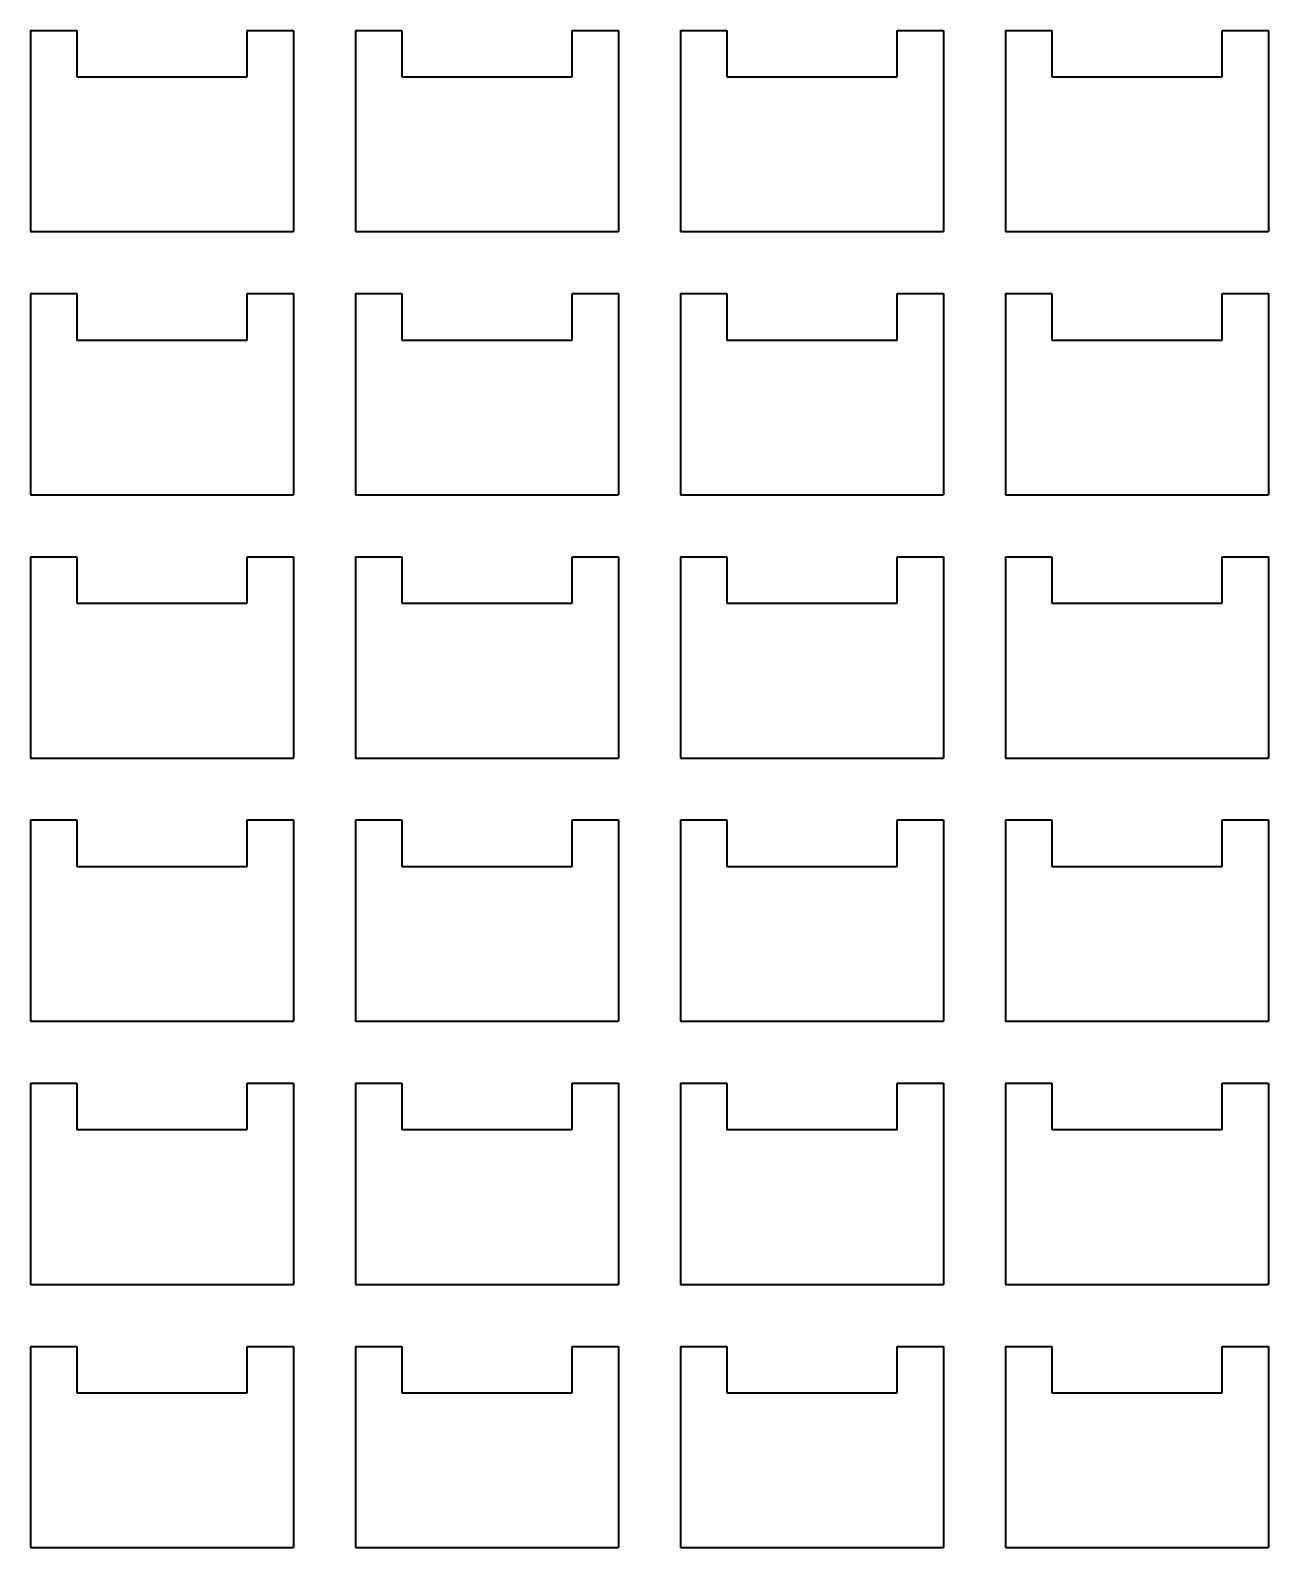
# Model space of a CAD drawing. Header units: inches. Extents: x 162 to 453, y 302 to 493.
# Drawn here: x 369.5 to 449.5, y 302.5 to 400.5 of the extents above; entities that cross this region are included whole.
import ezdxf

# ---------------------------------------------------------------- set-up
doc = ezdxf.new("R2010")
doc.units = ezdxf.units.IN
doc.header["$MEASUREMENT"] = 0

# ---------------------------------------------------------------- blocks, each defined once
blk = doc.blocks.new('block 311')
at = {"color": 7, "lineweight": 35}
blk.add_lwpolyline([(369.5, 400.5), (372.5, 400.5)], dxfattribs=at)
blk = doc.blocks.new('block 312')
at = {"color": 7, "lineweight": 35}
blk.add_lwpolyline([(369.5, 400.5), (369.5, 387.5)], dxfattribs=at)
blk = doc.blocks.new('block 313')
at = {"color": 7, "lineweight": 35}
blk.add_lwpolyline([(369.5, 387.5), (386.5, 387.5)], dxfattribs=at)
blk = doc.blocks.new('block 314')
at = {"color": 7, "lineweight": 35}
blk.add_lwpolyline([(386.5, 400.5), (386.5, 387.5)], dxfattribs=at)
blk = doc.blocks.new('block 315')
at = {"color": 7, "lineweight": 35}
blk.add_lwpolyline([(372.5, 400.5), (372.5, 397.5)], dxfattribs=at)
blk = doc.blocks.new('block 316')
at = {"color": 7, "lineweight": 35}
blk.add_lwpolyline([(372.5, 397.5), (383.5, 397.5)], dxfattribs=at)
blk = doc.blocks.new('block 317')
at = {"color": 7, "lineweight": 35}
blk.add_lwpolyline([(383.5, 397.5), (383.5, 400.5)], dxfattribs=at)
blk = doc.blocks.new('block 318')
at = {"color": 7, "lineweight": 35}
blk.add_lwpolyline([(383.5, 400.5), (386.5, 400.5)], dxfattribs=at)
blk = doc.blocks.new('block 319')
at = {"color": 7, "lineweight": 35}
blk.add_lwpolyline([(369.5, 383.5), (372.5, 383.5)], dxfattribs=at)
blk = doc.blocks.new('block 320')
at = {"color": 7, "lineweight": 35}
blk.add_lwpolyline([(369.5, 383.5), (369.5, 370.5)], dxfattribs=at)
blk = doc.blocks.new('block 321')
at = {"color": 7, "lineweight": 35}
blk.add_lwpolyline([(369.5, 370.5), (386.5, 370.5)], dxfattribs=at)
blk = doc.blocks.new('block 322')
at = {"color": 7, "lineweight": 35}
blk.add_lwpolyline([(386.5, 383.5), (386.5, 370.5)], dxfattribs=at)
blk = doc.blocks.new('block 323')
at = {"color": 7, "lineweight": 35}
blk.add_lwpolyline([(372.5, 383.5), (372.5, 380.5)], dxfattribs=at)
blk = doc.blocks.new('block 324')
at = {"color": 7, "lineweight": 35}
blk.add_lwpolyline([(372.5, 380.5), (383.5, 380.5)], dxfattribs=at)
blk = doc.blocks.new('block 325')
at = {"color": 7, "lineweight": 35}
blk.add_lwpolyline([(383.5, 380.5), (383.5, 383.5)], dxfattribs=at)
blk = doc.blocks.new('block 326')
at = {"color": 7, "lineweight": 35}
blk.add_lwpolyline([(383.5, 383.5), (386.5, 383.5)], dxfattribs=at)
blk = doc.blocks.new('block 327')
at = {"color": 7, "lineweight": 35}
blk.add_lwpolyline([(369.5, 366.5), (372.5, 366.5)], dxfattribs=at)
blk = doc.blocks.new('block 328')
at = {"color": 7, "lineweight": 35}
blk.add_lwpolyline([(369.5, 366.5), (369.5, 353.5)], dxfattribs=at)
blk = doc.blocks.new('block 329')
at = {"color": 7, "lineweight": 35}
blk.add_lwpolyline([(369.5, 353.5), (386.5, 353.5)], dxfattribs=at)
blk = doc.blocks.new('block 330')
at = {"color": 7, "lineweight": 35}
blk.add_lwpolyline([(386.5, 366.5), (386.5, 353.5)], dxfattribs=at)
blk = doc.blocks.new('block 331')
at = {"color": 7, "lineweight": 35}
blk.add_lwpolyline([(372.5, 366.5), (372.5, 363.5)], dxfattribs=at)
blk = doc.blocks.new('block 332')
at = {"color": 7, "lineweight": 35}
blk.add_lwpolyline([(372.5, 363.5), (383.5, 363.5)], dxfattribs=at)
blk = doc.blocks.new('block 333')
at = {"color": 7, "lineweight": 35}
blk.add_lwpolyline([(383.5, 363.5), (383.5, 366.5)], dxfattribs=at)
blk = doc.blocks.new('block 334')
at = {"color": 7, "lineweight": 35}
blk.add_lwpolyline([(383.5, 366.5), (386.5, 366.5)], dxfattribs=at)
blk = doc.blocks.new('block 335')
at = {"color": 7, "lineweight": 35}
blk.add_lwpolyline([(369.5, 349.5), (372.5, 349.5)], dxfattribs=at)
blk = doc.blocks.new('block 336')
at = {"color": 7, "lineweight": 35}
blk.add_lwpolyline([(369.5, 349.5), (369.5, 336.5)], dxfattribs=at)
blk = doc.blocks.new('block 337')
at = {"color": 7, "lineweight": 35}
blk.add_lwpolyline([(369.5, 336.5), (386.5, 336.5)], dxfattribs=at)
blk = doc.blocks.new('block 338')
at = {"color": 7, "lineweight": 35}
blk.add_lwpolyline([(386.5, 349.5), (386.5, 336.5)], dxfattribs=at)
blk = doc.blocks.new('block 339')
at = {"color": 7, "lineweight": 35}
blk.add_lwpolyline([(372.5, 349.5), (372.5, 346.5)], dxfattribs=at)
blk = doc.blocks.new('block 340')
at = {"color": 7, "lineweight": 35}
blk.add_lwpolyline([(372.5, 346.5), (383.5, 346.5)], dxfattribs=at)
blk = doc.blocks.new('block 341')
at = {"color": 7, "lineweight": 35}
blk.add_lwpolyline([(383.5, 346.5), (383.5, 349.5)], dxfattribs=at)
blk = doc.blocks.new('block 342')
at = {"color": 7, "lineweight": 35}
blk.add_lwpolyline([(383.5, 349.5), (386.5, 349.5)], dxfattribs=at)
blk = doc.blocks.new('block 343')
at = {"color": 7, "lineweight": 35}
blk.add_lwpolyline([(369.5, 332.5), (372.5, 332.5)], dxfattribs=at)
blk = doc.blocks.new('block 344')
at = {"color": 7, "lineweight": 35}
blk.add_lwpolyline([(369.5, 332.5), (369.5, 319.5)], dxfattribs=at)
blk = doc.blocks.new('block 345')
at = {"color": 7, "lineweight": 35}
blk.add_lwpolyline([(369.5, 319.5), (386.5, 319.5)], dxfattribs=at)
blk = doc.blocks.new('block 346')
at = {"color": 7, "lineweight": 35}
blk.add_lwpolyline([(386.5, 332.5), (386.5, 319.5)], dxfattribs=at)
blk = doc.blocks.new('block 347')
at = {"color": 7, "lineweight": 35}
blk.add_lwpolyline([(372.5, 332.5), (372.5, 329.5)], dxfattribs=at)
blk = doc.blocks.new('block 348')
at = {"color": 7, "lineweight": 35}
blk.add_lwpolyline([(372.5, 329.5), (383.5, 329.5)], dxfattribs=at)
blk = doc.blocks.new('block 349')
at = {"color": 7, "lineweight": 35}
blk.add_lwpolyline([(383.5, 329.5), (383.5, 332.5)], dxfattribs=at)
blk = doc.blocks.new('block 350')
at = {"color": 7, "lineweight": 35}
blk.add_lwpolyline([(383.5, 332.5), (386.5, 332.5)], dxfattribs=at)
blk = doc.blocks.new('block 351')
at = {"color": 7, "lineweight": 35}
blk.add_lwpolyline([(369.5, 315.5), (372.5, 315.5)], dxfattribs=at)
blk = doc.blocks.new('block 352')
at = {"color": 7, "lineweight": 35}
blk.add_lwpolyline([(369.5, 315.5), (369.5, 302.5)], dxfattribs=at)
blk = doc.blocks.new('block 353')
at = {"color": 7, "lineweight": 35}
blk.add_lwpolyline([(369.5, 302.5), (386.5, 302.5)], dxfattribs=at)
blk = doc.blocks.new('block 354')
at = {"color": 7, "lineweight": 35}
blk.add_lwpolyline([(386.5, 315.5), (386.5, 302.5)], dxfattribs=at)
blk = doc.blocks.new('block 355')
at = {"color": 7, "lineweight": 35}
blk.add_lwpolyline([(372.5, 315.5), (372.5, 312.5)], dxfattribs=at)
blk = doc.blocks.new('block 356')
at = {"color": 7, "lineweight": 35}
blk.add_lwpolyline([(372.5, 312.5), (383.5, 312.5)], dxfattribs=at)
blk = doc.blocks.new('block 357')
at = {"color": 7, "lineweight": 35}
blk.add_lwpolyline([(383.5, 312.5), (383.5, 315.5)], dxfattribs=at)
blk = doc.blocks.new('block 358')
at = {"color": 7, "lineweight": 35}
blk.add_lwpolyline([(383.5, 315.5), (386.5, 315.5)], dxfattribs=at)
blk = doc.blocks.new('block 383')
at = {"color": 7, "lineweight": 35}
blk.add_lwpolyline([(390.5, 400.5), (393.5, 400.5)], dxfattribs=at)
blk = doc.blocks.new('block 384')
at = {"color": 7, "lineweight": 35}
blk.add_lwpolyline([(390.5, 400.5), (390.5, 387.5)], dxfattribs=at)
blk = doc.blocks.new('block 385')
at = {"color": 7, "lineweight": 35}
blk.add_lwpolyline([(390.5, 387.5), (407.5, 387.5)], dxfattribs=at)
blk = doc.blocks.new('block 386')
at = {"color": 7, "lineweight": 35}
blk.add_lwpolyline([(407.5, 400.5), (407.5, 387.5)], dxfattribs=at)
blk = doc.blocks.new('block 387')
at = {"color": 7, "lineweight": 35}
blk.add_lwpolyline([(393.5, 400.5), (393.5, 397.5)], dxfattribs=at)
blk = doc.blocks.new('block 388')
at = {"color": 7, "lineweight": 35}
blk.add_lwpolyline([(393.5, 397.5), (404.5, 397.5)], dxfattribs=at)
blk = doc.blocks.new('block 389')
at = {"color": 7, "lineweight": 35}
blk.add_lwpolyline([(404.5, 397.5), (404.5, 400.5)], dxfattribs=at)
blk = doc.blocks.new('block 390')
at = {"color": 7, "lineweight": 35}
blk.add_lwpolyline([(404.5, 400.5), (407.5, 400.5)], dxfattribs=at)
blk = doc.blocks.new('block 391')
at = {"color": 7, "lineweight": 35}
blk.add_lwpolyline([(390.5, 383.5), (393.5, 383.5)], dxfattribs=at)
blk = doc.blocks.new('block 392')
at = {"color": 7, "lineweight": 35}
blk.add_lwpolyline([(390.5, 383.5), (390.5, 370.5)], dxfattribs=at)
blk = doc.blocks.new('block 393')
at = {"color": 7, "lineweight": 35}
blk.add_lwpolyline([(390.5, 370.5), (407.5, 370.5)], dxfattribs=at)
blk = doc.blocks.new('block 394')
at = {"color": 7, "lineweight": 35}
blk.add_lwpolyline([(407.5, 383.5), (407.5, 370.5)], dxfattribs=at)
blk = doc.blocks.new('block 395')
at = {"color": 7, "lineweight": 35}
blk.add_lwpolyline([(393.5, 383.5), (393.5, 380.5)], dxfattribs=at)
blk = doc.blocks.new('block 396')
at = {"color": 7, "lineweight": 35}
blk.add_lwpolyline([(393.5, 380.5), (404.5, 380.5)], dxfattribs=at)
blk = doc.blocks.new('block 397')
at = {"color": 7, "lineweight": 35}
blk.add_lwpolyline([(404.5, 380.5), (404.5, 383.5)], dxfattribs=at)
blk = doc.blocks.new('block 398')
at = {"color": 7, "lineweight": 35}
blk.add_lwpolyline([(404.5, 383.5), (407.5, 383.5)], dxfattribs=at)
blk = doc.blocks.new('block 399')
at = {"color": 7, "lineweight": 35}
blk.add_lwpolyline([(390.5, 366.5), (393.5, 366.5)], dxfattribs=at)
blk = doc.blocks.new('block 400')
at = {"color": 7, "lineweight": 35}
blk.add_lwpolyline([(390.5, 366.5), (390.5, 353.5)], dxfattribs=at)
blk = doc.blocks.new('block 401')
at = {"color": 7, "lineweight": 35}
blk.add_lwpolyline([(390.5, 353.5), (407.5, 353.5)], dxfattribs=at)
blk = doc.blocks.new('block 402')
at = {"color": 7, "lineweight": 35}
blk.add_lwpolyline([(407.5, 366.5), (407.5, 353.5)], dxfattribs=at)
blk = doc.blocks.new('block 403')
at = {"color": 7, "lineweight": 35}
blk.add_lwpolyline([(393.5, 366.5), (393.5, 363.5)], dxfattribs=at)
blk = doc.blocks.new('block 404')
at = {"color": 7, "lineweight": 35}
blk.add_lwpolyline([(393.5, 363.5), (404.5, 363.5)], dxfattribs=at)
blk = doc.blocks.new('block 405')
at = {"color": 7, "lineweight": 35}
blk.add_lwpolyline([(404.5, 363.5), (404.5, 366.5)], dxfattribs=at)
blk = doc.blocks.new('block 406')
at = {"color": 7, "lineweight": 35}
blk.add_lwpolyline([(404.5, 366.5), (407.5, 366.5)], dxfattribs=at)
blk = doc.blocks.new('block 407')
at = {"color": 7, "lineweight": 35}
blk.add_lwpolyline([(390.5, 349.5), (393.5, 349.5)], dxfattribs=at)
blk = doc.blocks.new('block 408')
at = {"color": 7, "lineweight": 35}
blk.add_lwpolyline([(390.5, 349.5), (390.5, 336.5)], dxfattribs=at)
blk = doc.blocks.new('block 409')
at = {"color": 7, "lineweight": 35}
blk.add_lwpolyline([(390.5, 336.5), (407.5, 336.5)], dxfattribs=at)
blk = doc.blocks.new('block 410')
at = {"color": 7, "lineweight": 35}
blk.add_lwpolyline([(407.5, 349.5), (407.5, 336.5)], dxfattribs=at)
blk = doc.blocks.new('block 411')
at = {"color": 7, "lineweight": 35}
blk.add_lwpolyline([(393.5, 349.5), (393.5, 346.5)], dxfattribs=at)
blk = doc.blocks.new('block 412')
at = {"color": 7, "lineweight": 35}
blk.add_lwpolyline([(393.5, 346.5), (404.5, 346.5)], dxfattribs=at)
blk = doc.blocks.new('block 413')
at = {"color": 7, "lineweight": 35}
blk.add_lwpolyline([(404.5, 346.5), (404.5, 349.5)], dxfattribs=at)
blk = doc.blocks.new('block 414')
at = {"color": 7, "lineweight": 35}
blk.add_lwpolyline([(404.5, 349.5), (407.5, 349.5)], dxfattribs=at)
blk = doc.blocks.new('block 415')
at = {"color": 7, "lineweight": 35}
blk.add_lwpolyline([(390.5, 332.5), (393.5, 332.5)], dxfattribs=at)
blk = doc.blocks.new('block 416')
at = {"color": 7, "lineweight": 35}
blk.add_lwpolyline([(390.5, 332.5), (390.5, 319.5)], dxfattribs=at)
blk = doc.blocks.new('block 417')
at = {"color": 7, "lineweight": 35}
blk.add_lwpolyline([(390.5, 319.5), (407.5, 319.5)], dxfattribs=at)
blk = doc.blocks.new('block 418')
at = {"color": 7, "lineweight": 35}
blk.add_lwpolyline([(407.5, 332.5), (407.5, 319.5)], dxfattribs=at)
blk = doc.blocks.new('block 419')
at = {"color": 7, "lineweight": 35}
blk.add_lwpolyline([(393.5, 332.5), (393.5, 329.5)], dxfattribs=at)
blk = doc.blocks.new('block 420')
at = {"color": 7, "lineweight": 35}
blk.add_lwpolyline([(393.5, 329.5), (404.5, 329.5)], dxfattribs=at)
blk = doc.blocks.new('block 421')
at = {"color": 7, "lineweight": 35}
blk.add_lwpolyline([(404.5, 329.5), (404.5, 332.5)], dxfattribs=at)
blk = doc.blocks.new('block 422')
at = {"color": 7, "lineweight": 35}
blk.add_lwpolyline([(404.5, 332.5), (407.5, 332.5)], dxfattribs=at)
blk = doc.blocks.new('block 423')
at = {"color": 7, "lineweight": 35}
blk.add_lwpolyline([(390.5, 315.5), (393.5, 315.5)], dxfattribs=at)
blk = doc.blocks.new('block 424')
at = {"color": 7, "lineweight": 35}
blk.add_lwpolyline([(390.5, 315.5), (390.5, 302.5)], dxfattribs=at)
blk = doc.blocks.new('block 425')
at = {"color": 7, "lineweight": 35}
blk.add_lwpolyline([(390.5, 302.5), (407.5, 302.5)], dxfattribs=at)
blk = doc.blocks.new('block 426')
at = {"color": 7, "lineweight": 35}
blk.add_lwpolyline([(407.5, 315.5), (407.5, 302.5)], dxfattribs=at)
blk = doc.blocks.new('block 427')
at = {"color": 7, "lineweight": 35}
blk.add_lwpolyline([(393.5, 315.5), (393.5, 312.5)], dxfattribs=at)
blk = doc.blocks.new('block 428')
at = {"color": 7, "lineweight": 35}
blk.add_lwpolyline([(393.5, 312.5), (404.5, 312.5)], dxfattribs=at)
blk = doc.blocks.new('block 429')
at = {"color": 7, "lineweight": 35}
blk.add_lwpolyline([(404.5, 312.5), (404.5, 315.5)], dxfattribs=at)
blk = doc.blocks.new('block 430')
at = {"color": 7, "lineweight": 35}
blk.add_lwpolyline([(404.5, 315.5), (407.5, 315.5)], dxfattribs=at)
blk = doc.blocks.new('block 455')
at = {"color": 7, "lineweight": 35}
blk.add_lwpolyline([(411.5, 400.5), (414.5, 400.5)], dxfattribs=at)
blk = doc.blocks.new('block 456')
at = {"color": 7, "lineweight": 35}
blk.add_lwpolyline([(411.5, 400.5), (411.5, 387.5)], dxfattribs=at)
blk = doc.blocks.new('block 457')
at = {"color": 7, "lineweight": 35}
blk.add_lwpolyline([(411.5, 387.5), (428.5, 387.5)], dxfattribs=at)
blk = doc.blocks.new('block 458')
at = {"color": 7, "lineweight": 35}
blk.add_lwpolyline([(428.5, 400.5), (428.5, 387.5)], dxfattribs=at)
blk = doc.blocks.new('block 459')
at = {"color": 7, "lineweight": 35}
blk.add_lwpolyline([(414.5, 400.5), (414.5, 397.5)], dxfattribs=at)
blk = doc.blocks.new('block 460')
at = {"color": 7, "lineweight": 35}
blk.add_lwpolyline([(414.5, 397.5), (425.5, 397.5)], dxfattribs=at)
blk = doc.blocks.new('block 461')
at = {"color": 7, "lineweight": 35}
blk.add_lwpolyline([(425.5, 397.5), (425.5, 400.5)], dxfattribs=at)
blk = doc.blocks.new('block 462')
at = {"color": 7, "lineweight": 35}
blk.add_lwpolyline([(425.5, 400.5), (428.5, 400.5)], dxfattribs=at)
blk = doc.blocks.new('block 463')
at = {"color": 7, "lineweight": 35}
blk.add_lwpolyline([(411.5, 383.5), (414.5, 383.5)], dxfattribs=at)
blk = doc.blocks.new('block 464')
at = {"color": 7, "lineweight": 35}
blk.add_lwpolyline([(411.5, 383.5), (411.5, 370.5)], dxfattribs=at)
blk = doc.blocks.new('block 465')
at = {"color": 7, "lineweight": 35}
blk.add_lwpolyline([(411.5, 370.5), (428.5, 370.5)], dxfattribs=at)
blk = doc.blocks.new('block 466')
at = {"color": 7, "lineweight": 35}
blk.add_lwpolyline([(428.5, 383.5), (428.5, 370.5)], dxfattribs=at)
blk = doc.blocks.new('block 467')
at = {"color": 7, "lineweight": 35}
blk.add_lwpolyline([(414.5, 383.5), (414.5, 380.5)], dxfattribs=at)
blk = doc.blocks.new('block 468')
at = {"color": 7, "lineweight": 35}
blk.add_lwpolyline([(414.5, 380.5), (425.5, 380.5)], dxfattribs=at)
blk = doc.blocks.new('block 469')
at = {"color": 7, "lineweight": 35}
blk.add_lwpolyline([(425.5, 380.5), (425.5, 383.5)], dxfattribs=at)
blk = doc.blocks.new('block 470')
at = {"color": 7, "lineweight": 35}
blk.add_lwpolyline([(425.5, 383.5), (428.5, 383.5)], dxfattribs=at)
blk = doc.blocks.new('block 471')
at = {"color": 7, "lineweight": 35}
blk.add_lwpolyline([(411.5, 366.5), (414.5, 366.5)], dxfattribs=at)
blk = doc.blocks.new('block 472')
at = {"color": 7, "lineweight": 35}
blk.add_lwpolyline([(411.5, 366.5), (411.5, 353.5)], dxfattribs=at)
blk = doc.blocks.new('block 473')
at = {"color": 7, "lineweight": 35}
blk.add_lwpolyline([(411.5, 353.5), (428.5, 353.5)], dxfattribs=at)
blk = doc.blocks.new('block 474')
at = {"color": 7, "lineweight": 35}
blk.add_lwpolyline([(428.5, 366.5), (428.5, 353.5)], dxfattribs=at)
blk = doc.blocks.new('block 475')
at = {"color": 7, "lineweight": 35}
blk.add_lwpolyline([(414.5, 366.5), (414.5, 363.5)], dxfattribs=at)
blk = doc.blocks.new('block 476')
at = {"color": 7, "lineweight": 35}
blk.add_lwpolyline([(414.5, 363.5), (425.5, 363.5)], dxfattribs=at)
blk = doc.blocks.new('block 477')
at = {"color": 7, "lineweight": 35}
blk.add_lwpolyline([(425.5, 363.5), (425.5, 366.5)], dxfattribs=at)
blk = doc.blocks.new('block 478')
at = {"color": 7, "lineweight": 35}
blk.add_lwpolyline([(425.5, 366.5), (428.5, 366.5)], dxfattribs=at)
blk = doc.blocks.new('block 479')
at = {"color": 7, "lineweight": 35}
blk.add_lwpolyline([(411.5, 349.5), (414.5, 349.5)], dxfattribs=at)
blk = doc.blocks.new('block 480')
at = {"color": 7, "lineweight": 35}
blk.add_lwpolyline([(411.5, 349.5), (411.5, 336.5)], dxfattribs=at)
blk = doc.blocks.new('block 481')
at = {"color": 7, "lineweight": 35}
blk.add_lwpolyline([(411.5, 336.5), (428.5, 336.5)], dxfattribs=at)
blk = doc.blocks.new('block 482')
at = {"color": 7, "lineweight": 35}
blk.add_lwpolyline([(428.5, 349.5), (428.5, 336.5)], dxfattribs=at)
blk = doc.blocks.new('block 483')
at = {"color": 7, "lineweight": 35}
blk.add_lwpolyline([(414.5, 349.5), (414.5, 346.5)], dxfattribs=at)
blk = doc.blocks.new('block 484')
at = {"color": 7, "lineweight": 35}
blk.add_lwpolyline([(414.5, 346.5), (425.5, 346.5)], dxfattribs=at)
blk = doc.blocks.new('block 485')
at = {"color": 7, "lineweight": 35}
blk.add_lwpolyline([(425.5, 346.5), (425.5, 349.5)], dxfattribs=at)
blk = doc.blocks.new('block 486')
at = {"color": 7, "lineweight": 35}
blk.add_lwpolyline([(425.5, 349.5), (428.5, 349.5)], dxfattribs=at)
blk = doc.blocks.new('block 487')
at = {"color": 7, "lineweight": 35}
blk.add_lwpolyline([(411.5, 332.5), (414.5, 332.5)], dxfattribs=at)
blk = doc.blocks.new('block 488')
at = {"color": 7, "lineweight": 35}
blk.add_lwpolyline([(411.5, 332.5), (411.5, 319.5)], dxfattribs=at)
blk = doc.blocks.new('block 489')
at = {"color": 7, "lineweight": 35}
blk.add_lwpolyline([(411.5, 319.5), (428.5, 319.5)], dxfattribs=at)
blk = doc.blocks.new('block 490')
at = {"color": 7, "lineweight": 35}
blk.add_lwpolyline([(428.5, 332.5), (428.5, 319.5)], dxfattribs=at)
blk = doc.blocks.new('block 491')
at = {"color": 7, "lineweight": 35}
blk.add_lwpolyline([(414.5, 332.5), (414.5, 329.5)], dxfattribs=at)
blk = doc.blocks.new('block 492')
at = {"color": 7, "lineweight": 35}
blk.add_lwpolyline([(414.5, 329.5), (425.5, 329.5)], dxfattribs=at)
blk = doc.blocks.new('block 493')
at = {"color": 7, "lineweight": 35}
blk.add_lwpolyline([(425.5, 329.5), (425.5, 332.5)], dxfattribs=at)
blk = doc.blocks.new('block 494')
at = {"color": 7, "lineweight": 35}
blk.add_lwpolyline([(425.5, 332.5), (428.5, 332.5)], dxfattribs=at)
blk = doc.blocks.new('block 495')
at = {"color": 7, "lineweight": 35}
blk.add_lwpolyline([(411.5, 315.5), (414.5, 315.5)], dxfattribs=at)
blk = doc.blocks.new('block 496')
at = {"color": 7, "lineweight": 35}
blk.add_lwpolyline([(411.5, 315.5), (411.5, 302.5)], dxfattribs=at)
blk = doc.blocks.new('block 497')
at = {"color": 7, "lineweight": 35}
blk.add_lwpolyline([(411.5, 302.5), (428.5, 302.5)], dxfattribs=at)
blk = doc.blocks.new('block 498')
at = {"color": 7, "lineweight": 35}
blk.add_lwpolyline([(428.5, 315.5), (428.5, 302.5)], dxfattribs=at)
blk = doc.blocks.new('block 499')
at = {"color": 7, "lineweight": 35}
blk.add_lwpolyline([(414.5, 315.5), (414.5, 312.5)], dxfattribs=at)
blk = doc.blocks.new('block 500')
at = {"color": 7, "lineweight": 35}
blk.add_lwpolyline([(414.5, 312.5), (425.5, 312.5)], dxfattribs=at)
blk = doc.blocks.new('block 501')
at = {"color": 7, "lineweight": 35}
blk.add_lwpolyline([(425.5, 312.5), (425.5, 315.5)], dxfattribs=at)
blk = doc.blocks.new('block 502')
at = {"color": 7, "lineweight": 35}
blk.add_lwpolyline([(425.5, 315.5), (428.5, 315.5)], dxfattribs=at)
blk = doc.blocks.new('block 527')
at = {"color": 7, "lineweight": 35}
blk.add_lwpolyline([(432.5, 400.5), (435.5, 400.5)], dxfattribs=at)
blk = doc.blocks.new('block 528')
at = {"color": 7, "lineweight": 35}
blk.add_lwpolyline([(432.5, 400.5), (432.5, 387.5)], dxfattribs=at)
blk = doc.blocks.new('block 529')
at = {"color": 7, "lineweight": 35}
blk.add_lwpolyline([(432.5, 387.5), (449.5, 387.5)], dxfattribs=at)
blk = doc.blocks.new('block 530')
at = {"color": 7, "lineweight": 35}
blk.add_lwpolyline([(449.5, 400.5), (449.5, 387.5)], dxfattribs=at)
blk = doc.blocks.new('block 531')
at = {"color": 7, "lineweight": 35}
blk.add_lwpolyline([(435.5, 400.5), (435.5, 397.5)], dxfattribs=at)
blk = doc.blocks.new('block 532')
at = {"color": 7, "lineweight": 35}
blk.add_lwpolyline([(435.5, 397.5), (446.5, 397.5)], dxfattribs=at)
blk = doc.blocks.new('block 533')
at = {"color": 7, "lineweight": 35}
blk.add_lwpolyline([(446.5, 397.5), (446.5, 400.5)], dxfattribs=at)
blk = doc.blocks.new('block 534')
at = {"color": 7, "lineweight": 35}
blk.add_lwpolyline([(446.5, 400.5), (449.5, 400.5)], dxfattribs=at)
blk = doc.blocks.new('block 535')
at = {"color": 7, "lineweight": 35}
blk.add_lwpolyline([(432.5, 383.5), (435.5, 383.5)], dxfattribs=at)
blk = doc.blocks.new('block 536')
at = {"color": 7, "lineweight": 35}
blk.add_lwpolyline([(432.5, 383.5), (432.5, 370.5)], dxfattribs=at)
blk = doc.blocks.new('block 537')
at = {"color": 7, "lineweight": 35}
blk.add_lwpolyline([(432.5, 370.5), (449.5, 370.5)], dxfattribs=at)
blk = doc.blocks.new('block 538')
at = {"color": 7, "lineweight": 35}
blk.add_lwpolyline([(449.5, 383.5), (449.5, 370.5)], dxfattribs=at)
blk = doc.blocks.new('block 539')
at = {"color": 7, "lineweight": 35}
blk.add_lwpolyline([(435.5, 383.5), (435.5, 380.5)], dxfattribs=at)
blk = doc.blocks.new('block 540')
at = {"color": 7, "lineweight": 35}
blk.add_lwpolyline([(435.5, 380.5), (446.5, 380.5)], dxfattribs=at)
blk = doc.blocks.new('block 541')
at = {"color": 7, "lineweight": 35}
blk.add_lwpolyline([(446.5, 380.5), (446.5, 383.5)], dxfattribs=at)
blk = doc.blocks.new('block 542')
at = {"color": 7, "lineweight": 35}
blk.add_lwpolyline([(446.5, 383.5), (449.5, 383.5)], dxfattribs=at)
blk = doc.blocks.new('block 543')
at = {"color": 7, "lineweight": 35}
blk.add_lwpolyline([(432.5, 366.5), (435.5, 366.5)], dxfattribs=at)
blk = doc.blocks.new('block 544')
at = {"color": 7, "lineweight": 35}
blk.add_lwpolyline([(432.5, 366.5), (432.5, 353.5)], dxfattribs=at)
blk = doc.blocks.new('block 545')
at = {"color": 7, "lineweight": 35}
blk.add_lwpolyline([(432.5, 353.5), (449.5, 353.5)], dxfattribs=at)
blk = doc.blocks.new('block 546')
at = {"color": 7, "lineweight": 35}
blk.add_lwpolyline([(449.5, 366.5), (449.5, 353.5)], dxfattribs=at)
blk = doc.blocks.new('block 547')
at = {"color": 7, "lineweight": 35}
blk.add_lwpolyline([(435.5, 366.5), (435.5, 363.5)], dxfattribs=at)
blk = doc.blocks.new('block 548')
at = {"color": 7, "lineweight": 35}
blk.add_lwpolyline([(435.5, 363.5), (446.5, 363.5)], dxfattribs=at)
blk = doc.blocks.new('block 549')
at = {"color": 7, "lineweight": 35}
blk.add_lwpolyline([(446.5, 363.5), (446.5, 366.5)], dxfattribs=at)
blk = doc.blocks.new('block 550')
at = {"color": 7, "lineweight": 35}
blk.add_lwpolyline([(446.5, 366.5), (449.5, 366.5)], dxfattribs=at)
blk = doc.blocks.new('block 551')
at = {"color": 7, "lineweight": 35}
blk.add_lwpolyline([(432.5, 349.5), (435.5, 349.5)], dxfattribs=at)
blk = doc.blocks.new('block 552')
at = {"color": 7, "lineweight": 35}
blk.add_lwpolyline([(432.5, 349.5), (432.5, 336.5)], dxfattribs=at)
blk = doc.blocks.new('block 553')
at = {"color": 7, "lineweight": 35}
blk.add_lwpolyline([(432.5, 336.5), (449.5, 336.5)], dxfattribs=at)
blk = doc.blocks.new('block 554')
at = {"color": 7, "lineweight": 35}
blk.add_lwpolyline([(449.5, 349.5), (449.5, 336.5)], dxfattribs=at)
blk = doc.blocks.new('block 555')
at = {"color": 7, "lineweight": 35}
blk.add_lwpolyline([(435.5, 349.5), (435.5, 346.5)], dxfattribs=at)
blk = doc.blocks.new('block 556')
at = {"color": 7, "lineweight": 35}
blk.add_lwpolyline([(435.5, 346.5), (446.5, 346.5)], dxfattribs=at)
blk = doc.blocks.new('block 557')
at = {"color": 7, "lineweight": 35}
blk.add_lwpolyline([(446.5, 346.5), (446.5, 349.5)], dxfattribs=at)
blk = doc.blocks.new('block 558')
at = {"color": 7, "lineweight": 35}
blk.add_lwpolyline([(446.5, 349.5), (449.5, 349.5)], dxfattribs=at)
blk = doc.blocks.new('block 559')
at = {"color": 7, "lineweight": 35}
blk.add_lwpolyline([(432.5, 332.5), (435.5, 332.5)], dxfattribs=at)
blk = doc.blocks.new('block 560')
at = {"color": 7, "lineweight": 35}
blk.add_lwpolyline([(432.5, 332.5), (432.5, 319.5)], dxfattribs=at)
blk = doc.blocks.new('block 561')
at = {"color": 7, "lineweight": 35}
blk.add_lwpolyline([(432.5, 319.5), (449.5, 319.5)], dxfattribs=at)
blk = doc.blocks.new('block 562')
at = {"color": 7, "lineweight": 35}
blk.add_lwpolyline([(449.5, 332.5), (449.5, 319.5)], dxfattribs=at)
blk = doc.blocks.new('block 563')
at = {"color": 7, "lineweight": 35}
blk.add_lwpolyline([(435.5, 332.5), (435.5, 329.5)], dxfattribs=at)
blk = doc.blocks.new('block 564')
at = {"color": 7, "lineweight": 35}
blk.add_lwpolyline([(435.5, 329.5), (446.5, 329.5)], dxfattribs=at)
blk = doc.blocks.new('block 565')
at = {"color": 7, "lineweight": 35}
blk.add_lwpolyline([(446.5, 329.5), (446.5, 332.5)], dxfattribs=at)
blk = doc.blocks.new('block 566')
at = {"color": 7, "lineweight": 35}
blk.add_lwpolyline([(446.5, 332.5), (449.5, 332.5)], dxfattribs=at)
blk = doc.blocks.new('block 567')
at = {"color": 7, "lineweight": 35}
blk.add_lwpolyline([(432.5, 315.5), (435.5, 315.5)], dxfattribs=at)
blk = doc.blocks.new('block 568')
at = {"color": 7, "lineweight": 35}
blk.add_lwpolyline([(432.5, 315.5), (432.5, 302.5)], dxfattribs=at)
blk = doc.blocks.new('block 569')
at = {"color": 7, "lineweight": 35}
blk.add_lwpolyline([(432.5, 302.5), (449.5, 302.5)], dxfattribs=at)
blk = doc.blocks.new('block 570')
at = {"color": 7, "lineweight": 35}
blk.add_lwpolyline([(449.5, 315.5), (449.5, 302.5)], dxfattribs=at)
blk = doc.blocks.new('block 571')
at = {"color": 7, "lineweight": 35}
blk.add_lwpolyline([(435.5, 315.5), (435.5, 312.5)], dxfattribs=at)
blk = doc.blocks.new('block 572')
at = {"color": 7, "lineweight": 35}
blk.add_lwpolyline([(435.5, 312.5), (446.5, 312.5)], dxfattribs=at)
blk = doc.blocks.new('block 573')
at = {"color": 7, "lineweight": 35}
blk.add_lwpolyline([(446.5, 312.5), (446.5, 315.5)], dxfattribs=at)
blk = doc.blocks.new('block 574')
at = {"color": 7, "lineweight": 35}
blk.add_lwpolyline([(446.5, 315.5), (449.5, 315.5)], dxfattribs=at)

msp = doc.modelspace()

# ---------------------------------------------------------------- block references
for name in ['block 311', 'block 312', 'block 315', 'block 317', 'block 318', 'block 314', 'block 383', 'block 384', 'block 387', 'block 389', 'block 390', 'block 386', 'block 455', 'block 456', 'block 459', 'block 461', 'block 462', 'block 458', 'block 527', 'block 528', 'block 531', 'block 533', 'block 534', 'block 530', 'block 316', 'block 388', 'block 460', 'block 532', 'block 313', 'block 385', 'block 457', 'block 529', 'block 319', 'block 320', 'block 323', 'block 325', 'block 326', 'block 322', 'block 391', 'block 392', 'block 395', 'block 397', 'block 398', 'block 394', 'block 463', 'block 464', 'block 467', 'block 469', 'block 470', 'block 466', 'block 535', 'block 536', 'block 539', 'block 541', 'block 542', 'block 538', 'block 324', 'block 396', 'block 468', 'block 540', 'block 321', 'block 393', 'block 465', 'block 537', 'block 327', 'block 328', 'block 331', 'block 333', 'block 334', 'block 330', 'block 399', 'block 400', 'block 403', 'block 405', 'block 406', 'block 402', 'block 471', 'block 472', 'block 475', 'block 477', 'block 478', 'block 474', 'block 543', 'block 544', 'block 547', 'block 549', 'block 550', 'block 546', 'block 332', 'block 404', 'block 476', 'block 548', 'block 329', 'block 401', 'block 473', 'block 545', 'block 335', 'block 336', 'block 339', 'block 341', 'block 342', 'block 338', 'block 407', 'block 408', 'block 411', 'block 413', 'block 414', 'block 410', 'block 479', 'block 480', 'block 483', 'block 485', 'block 486', 'block 482', 'block 551', 'block 552', 'block 555', 'block 557', 'block 558', 'block 554', 'block 340', 'block 412', 'block 484', 'block 556', 'block 337', 'block 409', 'block 481', 'block 553', 'block 343', 'block 344', 'block 347', 'block 349', 'block 350', 'block 346', 'block 415', 'block 416', 'block 419', 'block 421', 'block 422', 'block 418', 'block 487', 'block 488', 'block 491', 'block 493', 'block 494', 'block 490', 'block 559', 'block 560', 'block 563', 'block 565', 'block 566', 'block 562', 'block 348', 'block 420', 'block 492', 'block 564', 'block 345', 'block 417', 'block 489', 'block 561', 'block 351', 'block 352', 'block 355', 'block 357', 'block 358', 'block 354', 'block 423', 'block 424', 'block 427', 'block 429', 'block 430', 'block 426', 'block 495', 'block 496', 'block 499', 'block 501', 'block 502', 'block 498', 'block 567', 'block 568', 'block 571', 'block 573', 'block 574', 'block 570', 'block 356', 'block 428', 'block 500', 'block 572', 'block 353', 'block 425', 'block 497', 'block 569']:
    msp.add_blockref(name, (0, 0))

doc.saveas('drawing.dxf')
